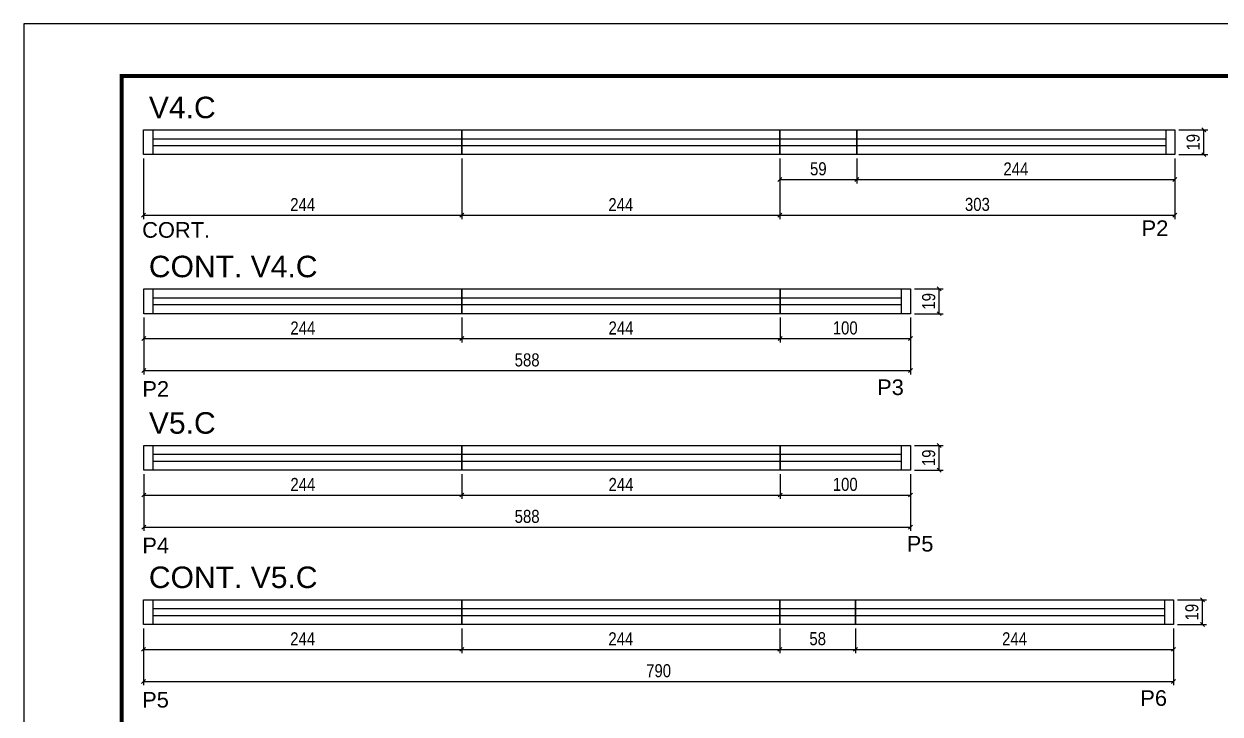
# Model space of a CAD drawing. Header units: millimetres. Extents: x 2012 to 8337, y 304 to 4842.
# Drawn here: x 3597 to 4514, y 1973 to 2503 of the extents above; entities that cross this region are included whole.
import ezdxf

# ---------------------------------------------------------------- set-up
doc = ezdxf.new("R2010")
doc.units = ezdxf.units.MM
doc.linetypes.add('DASHED', pattern=[0.75, 0.5, -0.25])
for name, color, linetype in [('5', 5, 'Continuous'), ('COTA', 241, 'Continuous'), ('NOMENCLATURA', 7, 'Continuous'), ('Painéis', 200, 'Continuous'), ('SARR_2.2x7', 40, 'Continuous')]:
    doc.layers.add(name, color=color, linetype=linetype)
doc.layers.add('Folhas', color=255, linetype='Continuous', lineweight=9)
doc.layers.add('SARRAFO DE PRESSAO', color=251, linetype='DASHED', lineweight=9)
doc.layers.add('Laje_Perimetro', color=7, linetype='Continuous', plot=False)
doc.styles.add('COTA TECNICA', font='techl___.ttf', dxfattribs={"height": 10})
doc.styles.add('COTA TECNICA-50', font='techl___.ttf', dxfattribs={"height": 10})
doc.styles.get("Standard").update_dxf_attribs({"font": 'arial.ttf'})
doc.dimstyles.new('COTA PAINEL-50', dxfattribs={"dimtxt": 10, "dimasz": 3, "dimexe": 3, "dimexo": 3, "dimgap": 3, "dimtad": 1, "dimdec": 1, "dimzin": 12, "dimdsep": 46, "dimtxsty": 'COTA TECNICA-50', "dimblk1": 'OBLIQUE', "dimblk2": 'OBLIQUE', "dimsah": 1, "dimcen": 0.9, "dimclrd": 4, "dimclre": 4, "dimclrt": 240, "dimadec": 1, "dimazin": 3, "dimtfac": 1, "dimtdec": 1, "dimtmove": 0, "dimatfit": 3, "dimfxl": 1, "dimtolj": 1, "dimtzin": 12, "dimarcsym": 0})
doc.dimstyles.new('PAINEL', dxfattribs={"dimtxt": 10, "dimasz": 3, "dimexe": 3, "dimexo": 3, "dimgap": 3, "dimtad": 1, "dimdec": 1, "dimzin": 12, "dimdsep": 46, "dimtxsty": 'COTA TECNICA', "dimblk1": 'OBLIQUE', "dimblk2": 'OBLIQUE', "dimsah": 1, "dimcen": 0.9, "dimclrd": 4, "dimclre": 4, "dimclrt": 240, "dimadec": 1, "dimazin": 3, "dimtfac": 1, "dimtdec": 1, "dimtmove": 0, "dimatfit": 3, "dimfxl": 1, "dimtolj": 1, "dimtzin": 12, "dimarcsym": 0})

# ---------------------------------------------------------------- blocks, each defined once
blk = doc.blocks.new('9999999999')
at = {"layer": 'Folhas'}
blk.add_lwpolyline([(98138.98, 34190.21), (99623.98, 34190.21), (99623.98, 35240.21), (98138.98, 35240.21)], close=True, dxfattribs=at)
at = {"layer": 'Folhas', "color": 30, "const_width": 3}
blk.add_lwpolyline([(98213.98, 34230.21), (99583.98, 34230.21), (99583.98, 35200.21), (98213.98, 35200.21)], close=True, dxfattribs=at)
blk = doc.blocks.new('_Oblique')
at = {"color": 0, "linetype": 'ByBlock', "lineweight": -2}
blk.add_line((-0.5, -0.5), (0.5, 0.5), dxfattribs=at)
blk = doc.blocks.new('*D344')
at = {"layer": 'COTA', "color": 4, "linetype": 'ByBlock', "lineweight": -2, "transparency": 16777216}
for p, q in [((3688.58, 2399.49), (3688.58, 2353.07)), ((3932.58, 2399.49), (3932.58, 2353.07)), ((3688.58, 2356.07), (3932.58, 2356.07))]:
    blk.add_line(p, q, dxfattribs=at)
at = {"layer": 'Defpoints', "color": 0, "linetype": 'ByBlock', "transparency": 16777216}
for p in [(3688.58, 2402.49), (3932.58, 2402.49), (3932.58, 2356.07)]:
    blk.add_point(p, dxfattribs=at)
at = {"layer": 'COTA', "color": 4, "linetype": 'ByBlock', "lineweight": -2, "transparency": 16777216, "xscale": 3, "yscale": 3, "zscale": 3, "rotation": 180}
blk.add_blockref('_Oblique', (3688.58, 2356.07), dxfattribs=at)
at = {"layer": 'COTA', "color": 4, "linetype": 'ByBlock', "lineweight": -2, "transparency": 16777216, "xscale": 3, "yscale": 3, "zscale": 3}
blk.add_blockref('_Oblique', (3932.58, 2356.07), dxfattribs=at)
at = {"layer": 'COTA', "color": 240, "linetype": 'ByBlock', "transparency": 16777216, "insert": (3810.58, 2364.14), "char_height": 10, "attachment_point": 5, "style": 'COTA TECNICA-50'}
blk.add_mtext('\\A1;244', dxfattribs=at)
blk = doc.blocks.new('*D345')
at = {"layer": 'COTA', "color": 4, "linetype": 'ByBlock', "lineweight": -2, "transparency": 16777216}
for p, q in [((4176.58, 2399.49), (4176.58, 2380.44)), ((4235.58, 2399.49), (4235.58, 2380.44)), ((4176.58, 2383.44), (4235.58, 2383.44))]:
    blk.add_line(p, q, dxfattribs=at)
at = {"layer": 'Defpoints', "color": 0, "linetype": 'ByBlock', "transparency": 16777216}
for p in [(4176.58, 2402.49), (4235.58, 2402.49), (4235.58, 2383.44)]:
    blk.add_point(p, dxfattribs=at)
at = {"layer": 'COTA', "color": 4, "linetype": 'ByBlock', "lineweight": -2, "transparency": 16777216, "xscale": 3, "yscale": 3, "zscale": 3, "rotation": 180}
blk.add_blockref('_Oblique', (4176.58, 2383.44), dxfattribs=at)
at = {"layer": 'COTA', "color": 4, "linetype": 'ByBlock', "lineweight": -2, "transparency": 16777216, "xscale": 3, "yscale": 3, "zscale": 3}
blk.add_blockref('_Oblique', (4235.58, 2383.44), dxfattribs=at)
at = {"layer": 'COTA', "color": 240, "linetype": 'ByBlock', "transparency": 16777216, "insert": (4206.08, 2391.57), "char_height": 10, "attachment_point": 5, "style": 'COTA TECNICA-50'}
blk.add_mtext('\\A1;59', dxfattribs=at)
blk = doc.blocks.new('*D347')
at = {"layer": 'COTA', "color": 4, "lineweight": -2, "transparency": 16777216}
for p, q in [((4482.58, 2421.49), (4504.7, 2421.49)), ((4501.7, 2402.49), (4501.7, 2421.49)), ((4482.58, 2402.49), (4504.7, 2402.49))]:
    blk.add_line(p, q, dxfattribs=at)
at = {"layer": 'Defpoints', "color": 0, "transparency": 16777216}
for p in [(4479.58, 2421.49), (4501.7, 2421.49), (4479.58, 2402.49)]:
    blk.add_point(p, dxfattribs=at)
at = {"layer": 'COTA', "color": 4, "lineweight": -2, "transparency": 16777216, "xscale": 3, "yscale": 3, "zscale": 3}
for p, rotation in [((4501.7, 2421.49), 90), ((4501.7, 2402.49), 270)]:
    blk.add_blockref('_Oblique', p, dxfattribs=dict(at, rotation=rotation))
at = {"layer": 'COTA', "color": 240, "transparency": 16777216, "insert": (4493.61, 2411.99), "char_height": 10, "attachment_point": 5, "rotation": 90, "style": 'COTA TECNICA'}
blk.add_mtext('\\A1;19', dxfattribs=at)
blk = doc.blocks.new('*D348')
at = {"layer": 'COTA', "color": 4, "linetype": 'ByBlock', "lineweight": -2, "transparency": 16777216}
for p, q in [((3932.58, 2399.49), (3932.58, 2353.07)), ((4176.58, 2399.49), (4176.58, 2353.07)), ((3932.58, 2356.07), (4176.58, 2356.07))]:
    blk.add_line(p, q, dxfattribs=at)
at = {"layer": 'Defpoints', "color": 0, "linetype": 'ByBlock', "transparency": 16777216}
for p in [(3932.58, 2402.49), (4176.58, 2402.49), (4176.58, 2356.07)]:
    blk.add_point(p, dxfattribs=at)
at = {"layer": 'COTA', "color": 4, "linetype": 'ByBlock', "lineweight": -2, "transparency": 16777216, "xscale": 3, "yscale": 3, "zscale": 3, "rotation": 180}
blk.add_blockref('_Oblique', (3932.58, 2356.07), dxfattribs=at)
at = {"layer": 'COTA', "color": 4, "linetype": 'ByBlock', "lineweight": -2, "transparency": 16777216, "xscale": 3, "yscale": 3, "zscale": 3}
blk.add_blockref('_Oblique', (4176.58, 2356.07), dxfattribs=at)
at = {"layer": 'COTA', "color": 240, "linetype": 'ByBlock', "transparency": 16777216, "insert": (4054.58, 2364.14), "char_height": 10, "attachment_point": 5, "style": 'COTA TECNICA-50'}
blk.add_mtext('\\A1;244', dxfattribs=at)
blk = doc.blocks.new('*D349')
at = {"layer": 'COTA', "color": 4, "linetype": 'ByBlock', "lineweight": -2, "transparency": 16777216}
for p, q in [((4235.58, 2399.49), (4235.58, 2380.44)), ((4479.58, 2399.49), (4479.58, 2380.44)), ((4235.58, 2383.44), (4479.58, 2383.44))]:
    blk.add_line(p, q, dxfattribs=at)
at = {"layer": 'Defpoints', "color": 0, "linetype": 'ByBlock', "transparency": 16777216}
for p in [(4235.58, 2402.49), (4479.58, 2402.49), (4479.58, 2383.44)]:
    blk.add_point(p, dxfattribs=at)
at = {"layer": 'COTA', "color": 4, "linetype": 'ByBlock', "lineweight": -2, "transparency": 16777216, "xscale": 3, "yscale": 3, "zscale": 3, "rotation": 180}
blk.add_blockref('_Oblique', (4235.58, 2383.44), dxfattribs=at)
at = {"layer": 'COTA', "color": 4, "linetype": 'ByBlock', "lineweight": -2, "transparency": 16777216, "xscale": 3, "yscale": 3, "zscale": 3}
blk.add_blockref('_Oblique', (4479.58, 2383.44), dxfattribs=at)
at = {"layer": 'COTA', "color": 240, "linetype": 'ByBlock', "transparency": 16777216, "insert": (4357.58, 2391.51), "char_height": 10, "attachment_point": 5, "style": 'COTA TECNICA-50'}
blk.add_mtext('\\A1;244', dxfattribs=at)
blk = doc.blocks.new('*D350')
at = {"layer": 'COTA', "color": 4, "linetype": 'ByBlock', "lineweight": -2, "transparency": 16777216}
for p, q in [((3688.72, 2277.48), (3688.72, 2258.43)), ((3932.72, 2277.48), (3932.72, 2258.43)), ((3688.72, 2261.43), (3932.72, 2261.43))]:
    blk.add_line(p, q, dxfattribs=at)
at = {"layer": 'Defpoints', "color": 0, "linetype": 'ByBlock', "transparency": 16777216}
for p in [(3688.72, 2280.48), (3932.72, 2280.48), (3932.72, 2261.43)]:
    blk.add_point(p, dxfattribs=at)
at = {"layer": 'COTA', "color": 4, "linetype": 'ByBlock', "lineweight": -2, "transparency": 16777216, "xscale": 3, "yscale": 3, "zscale": 3, "rotation": 180}
blk.add_blockref('_Oblique', (3688.72, 2261.43), dxfattribs=at)
at = {"layer": 'COTA', "color": 4, "linetype": 'ByBlock', "lineweight": -2, "transparency": 16777216, "xscale": 3, "yscale": 3, "zscale": 3}
blk.add_blockref('_Oblique', (3932.72, 2261.43), dxfattribs=at)
at = {"layer": 'COTA', "color": 240, "linetype": 'ByBlock', "transparency": 16777216, "insert": (3810.72, 2269.5), "char_height": 10, "attachment_point": 5, "style": 'COTA TECNICA-50'}
blk.add_mtext('\\A1;244', dxfattribs=at)
blk = doc.blocks.new('*D351')
at = {"layer": 'COTA', "color": 4, "linetype": 'ByBlock', "lineweight": -2, "transparency": 16777216}
for p, q in [((4176.72, 2277.48), (4176.72, 2258.43)), ((4276.72, 2277.48), (4276.72, 2258.43)), ((4176.72, 2261.43), (4276.72, 2261.43))]:
    blk.add_line(p, q, dxfattribs=at)
at = {"layer": 'Defpoints', "color": 0, "linetype": 'ByBlock', "transparency": 16777216}
for p in [(4176.72, 2280.48), (4276.72, 2280.48), (4276.72, 2261.43)]:
    blk.add_point(p, dxfattribs=at)
at = {"layer": 'COTA', "color": 4, "linetype": 'ByBlock', "lineweight": -2, "transparency": 16777216, "xscale": 3, "yscale": 3, "zscale": 3, "rotation": 180}
blk.add_blockref('_Oblique', (4176.72, 2261.43), dxfattribs=at)
at = {"layer": 'COTA', "color": 4, "linetype": 'ByBlock', "lineweight": -2, "transparency": 16777216, "xscale": 3, "yscale": 3, "zscale": 3}
blk.add_blockref('_Oblique', (4276.72, 2261.43), dxfattribs=at)
at = {"layer": 'COTA', "color": 240, "linetype": 'ByBlock', "transparency": 16777216, "insert": (4226.72, 2269.53), "char_height": 10, "attachment_point": 5, "style": 'COTA TECNICA-50'}
blk.add_mtext('\\A1;100', dxfattribs=at)
blk = doc.blocks.new('*D466')
at = {"layer": 'COTA', "color": 4, "lineweight": -2, "transparency": 16777216}
for p, q in [((3688.72, 2277.48), (3688.72, 2233.85)), ((4276.72, 2277.48), (4276.72, 2233.85)), ((3688.72, 2236.85), (4276.72, 2236.85))]:
    blk.add_line(p, q, dxfattribs=at)
at = {"layer": 'Defpoints', "color": 0, "transparency": 16777216}
for p in [(3688.72, 2280.48), (4276.72, 2280.48), (4276.72, 2236.85)]:
    blk.add_point(p, dxfattribs=at)
at = {"layer": 'COTA', "color": 4, "lineweight": -2, "transparency": 16777216, "xscale": 3, "yscale": 3, "zscale": 3, "rotation": 180}
blk.add_blockref('_Oblique', (3688.72, 2236.85), dxfattribs=at)
at = {"layer": 'COTA', "color": 4, "lineweight": -2, "transparency": 16777216, "xscale": 3, "yscale": 3, "zscale": 3}
blk.add_blockref('_Oblique', (4276.72, 2236.85), dxfattribs=at)
at = {"layer": 'COTA', "color": 240, "transparency": 16777216, "insert": (3982.72, 2244.98), "char_height": 10, "attachment_point": 5, "style": 'COTA TECNICA'}
blk.add_mtext('\\A1;588', dxfattribs=at)
blk = doc.blocks.new('*D467')
at = {"layer": 'COTA', "color": 4, "lineweight": -2, "transparency": 16777216}
for p, q in [((4279.72, 2299.48), (4301.84, 2299.48)), ((4298.84, 2280.48), (4298.84, 2299.48)), ((4279.72, 2280.48), (4301.84, 2280.48))]:
    blk.add_line(p, q, dxfattribs=at)
at = {"layer": 'Defpoints', "color": 0, "transparency": 16777216}
for p in [(4276.72, 2299.48), (4298.84, 2299.48), (4276.72, 2280.48)]:
    blk.add_point(p, dxfattribs=at)
at = {"layer": 'COTA', "color": 4, "lineweight": -2, "transparency": 16777216, "xscale": 3, "yscale": 3, "zscale": 3}
for p, rotation in [((4298.84, 2299.48), 90), ((4298.84, 2280.48), 270)]:
    blk.add_blockref('_Oblique', p, dxfattribs=dict(at, rotation=rotation))
at = {"layer": 'COTA', "color": 240, "transparency": 16777216, "insert": (4290.76, 2289.98), "char_height": 10, "attachment_point": 5, "rotation": 90, "style": 'COTA TECNICA'}
blk.add_mtext('\\A1;19', dxfattribs=at)
blk = doc.blocks.new('*D352')
at = {"layer": 'COTA', "color": 4, "linetype": 'ByBlock', "lineweight": -2, "transparency": 16777216}
for p, q in [((3932.72, 2277.48), (3932.72, 2258.43)), ((4176.72, 2277.48), (4176.72, 2258.43)), ((3932.72, 2261.43), (4176.72, 2261.43))]:
    blk.add_line(p, q, dxfattribs=at)
at = {"layer": 'Defpoints', "color": 0, "linetype": 'ByBlock', "transparency": 16777216}
for p in [(3932.72, 2280.48), (4176.72, 2280.48), (4176.72, 2261.43)]:
    blk.add_point(p, dxfattribs=at)
at = {"layer": 'COTA', "color": 4, "linetype": 'ByBlock', "lineweight": -2, "transparency": 16777216, "xscale": 3, "yscale": 3, "zscale": 3, "rotation": 180}
blk.add_blockref('_Oblique', (3932.72, 2261.43), dxfattribs=at)
at = {"layer": 'COTA', "color": 4, "linetype": 'ByBlock', "lineweight": -2, "transparency": 16777216, "xscale": 3, "yscale": 3, "zscale": 3}
blk.add_blockref('_Oblique', (4176.72, 2261.43), dxfattribs=at)
at = {"layer": 'COTA', "color": 240, "linetype": 'ByBlock', "transparency": 16777216, "insert": (4054.72, 2269.5), "char_height": 10, "attachment_point": 5, "style": 'COTA TECNICA-50'}
blk.add_mtext('\\A1;244', dxfattribs=at)
blk = doc.blocks.new('*D353')
at = {"layer": 'COTA', "color": 4, "linetype": 'ByBlock', "lineweight": -2, "transparency": 16777216}
for p, q in [((3688.72, 2157.44), (3688.72, 2138.39)), ((3932.72, 2157.44), (3932.72, 2138.39)), ((3688.72, 2141.39), (3932.72, 2141.39))]:
    blk.add_line(p, q, dxfattribs=at)
at = {"layer": 'Defpoints', "color": 0, "linetype": 'ByBlock', "transparency": 16777216}
for p in [(3688.72, 2160.44), (3932.72, 2160.44), (3932.72, 2141.39)]:
    blk.add_point(p, dxfattribs=at)
at = {"layer": 'COTA', "color": 4, "linetype": 'ByBlock', "lineweight": -2, "transparency": 16777216, "xscale": 3, "yscale": 3, "zscale": 3, "rotation": 180}
blk.add_blockref('_Oblique', (3688.72, 2141.39), dxfattribs=at)
at = {"layer": 'COTA', "color": 4, "linetype": 'ByBlock', "lineweight": -2, "transparency": 16777216, "xscale": 3, "yscale": 3, "zscale": 3}
blk.add_blockref('_Oblique', (3932.72, 2141.39), dxfattribs=at)
at = {"layer": 'COTA', "color": 240, "linetype": 'ByBlock', "transparency": 16777216, "insert": (3810.72, 2149.46), "char_height": 10, "attachment_point": 5, "style": 'COTA TECNICA-50'}
blk.add_mtext('\\A1;244', dxfattribs=at)
blk = doc.blocks.new('*D354')
at = {"layer": 'COTA', "color": 4, "linetype": 'ByBlock', "lineweight": -2, "transparency": 16777216}
for p, q in [((4176.72, 2157.44), (4176.72, 2138.39)), ((4276.72, 2157.44), (4276.72, 2138.39)), ((4176.72, 2141.39), (4276.72, 2141.39))]:
    blk.add_line(p, q, dxfattribs=at)
at = {"layer": 'Defpoints', "color": 0, "linetype": 'ByBlock', "transparency": 16777216}
for p in [(4176.72, 2160.44), (4276.72, 2160.44), (4276.72, 2141.39)]:
    blk.add_point(p, dxfattribs=at)
at = {"layer": 'COTA', "color": 4, "linetype": 'ByBlock', "lineweight": -2, "transparency": 16777216, "xscale": 3, "yscale": 3, "zscale": 3, "rotation": 180}
blk.add_blockref('_Oblique', (4176.72, 2141.39), dxfattribs=at)
at = {"layer": 'COTA', "color": 4, "linetype": 'ByBlock', "lineweight": -2, "transparency": 16777216, "xscale": 3, "yscale": 3, "zscale": 3}
blk.add_blockref('_Oblique', (4276.72, 2141.39), dxfattribs=at)
at = {"layer": 'COTA', "color": 240, "linetype": 'ByBlock', "transparency": 16777216, "insert": (4226.72, 2149.49), "char_height": 10, "attachment_point": 5, "style": 'COTA TECNICA-50'}
blk.add_mtext('\\A1;100', dxfattribs=at)
blk = doc.blocks.new('*D468')
at = {"layer": 'COTA', "color": 4, "lineweight": -2, "transparency": 16777216}
for p, q in [((3688.72, 2157.44), (3688.72, 2113.81)), ((4276.72, 2157.44), (4276.72, 2113.81)), ((3688.72, 2116.81), (4276.72, 2116.81))]:
    blk.add_line(p, q, dxfattribs=at)
at = {"layer": 'Defpoints', "color": 0, "transparency": 16777216}
for p in [(3688.72, 2160.44), (4276.72, 2160.44), (4276.72, 2116.81)]:
    blk.add_point(p, dxfattribs=at)
at = {"layer": 'COTA', "color": 4, "lineweight": -2, "transparency": 16777216, "xscale": 3, "yscale": 3, "zscale": 3, "rotation": 180}
blk.add_blockref('_Oblique', (3688.72, 2116.81), dxfattribs=at)
at = {"layer": 'COTA', "color": 4, "lineweight": -2, "transparency": 16777216, "xscale": 3, "yscale": 3, "zscale": 3}
blk.add_blockref('_Oblique', (4276.72, 2116.81), dxfattribs=at)
at = {"layer": 'COTA', "color": 240, "transparency": 16777216, "insert": (3982.72, 2124.94), "char_height": 10, "attachment_point": 5, "style": 'COTA TECNICA'}
blk.add_mtext('\\A1;588', dxfattribs=at)
blk = doc.blocks.new('*D355')
at = {"layer": 'COTA', "color": 4, "linetype": 'ByBlock', "lineweight": -2, "transparency": 16777216}
for p, q in [((3932.72, 2157.44), (3932.72, 2138.39)), ((4176.72, 2157.44), (4176.72, 2138.39)), ((3932.72, 2141.39), (4176.72, 2141.39))]:
    blk.add_line(p, q, dxfattribs=at)
at = {"layer": 'Defpoints', "color": 0, "linetype": 'ByBlock', "transparency": 16777216}
for p in [(3932.72, 2160.44), (4176.72, 2160.44), (4176.72, 2141.39)]:
    blk.add_point(p, dxfattribs=at)
at = {"layer": 'COTA', "color": 4, "linetype": 'ByBlock', "lineweight": -2, "transparency": 16777216, "xscale": 3, "yscale": 3, "zscale": 3, "rotation": 180}
blk.add_blockref('_Oblique', (3932.72, 2141.39), dxfattribs=at)
at = {"layer": 'COTA', "color": 4, "linetype": 'ByBlock', "lineweight": -2, "transparency": 16777216, "xscale": 3, "yscale": 3, "zscale": 3}
blk.add_blockref('_Oblique', (4176.72, 2141.39), dxfattribs=at)
at = {"layer": 'COTA', "color": 240, "linetype": 'ByBlock', "transparency": 16777216, "insert": (4054.72, 2149.46), "char_height": 10, "attachment_point": 5, "style": 'COTA TECNICA-50'}
blk.add_mtext('\\A1;244', dxfattribs=at)
blk = doc.blocks.new('*D356')
at = {"layer": 'COTA', "color": 4, "linetype": 'ByBlock', "lineweight": -2, "transparency": 16777216}
for p, q in [((3688.58, 2039.04), (3688.58, 2019.99)), ((3932.58, 2039.04), (3932.58, 2019.99)), ((3688.58, 2022.99), (3932.58, 2022.99))]:
    blk.add_line(p, q, dxfattribs=at)
at = {"layer": 'Defpoints', "color": 0, "linetype": 'ByBlock', "transparency": 16777216}
for p in [(3688.58, 2042.04), (3932.58, 2042.04), (3932.58, 2022.99)]:
    blk.add_point(p, dxfattribs=at)
at = {"layer": 'COTA', "color": 4, "linetype": 'ByBlock', "lineweight": -2, "transparency": 16777216, "xscale": 3, "yscale": 3, "zscale": 3, "rotation": 180}
blk.add_blockref('_Oblique', (3688.58, 2022.99), dxfattribs=at)
at = {"layer": 'COTA', "color": 4, "linetype": 'ByBlock', "lineweight": -2, "transparency": 16777216, "xscale": 3, "yscale": 3, "zscale": 3}
blk.add_blockref('_Oblique', (3932.58, 2022.99), dxfattribs=at)
at = {"layer": 'COTA', "color": 240, "linetype": 'ByBlock', "transparency": 16777216, "insert": (3810.58, 2031.06), "char_height": 10, "attachment_point": 5, "style": 'COTA TECNICA-50'}
blk.add_mtext('\\A1;244', dxfattribs=at)
blk = doc.blocks.new('*D357')
at = {"layer": 'COTA', "color": 4, "linetype": 'ByBlock', "lineweight": -2, "transparency": 16777216}
for p, q in [((4176.58, 2039.04), (4176.58, 2019.99)), ((4234.58, 2039.04), (4234.58, 2019.99)), ((4176.58, 2022.99), (4234.58, 2022.99))]:
    blk.add_line(p, q, dxfattribs=at)
at = {"layer": 'Defpoints', "color": 0, "linetype": 'ByBlock', "transparency": 16777216}
for p in [(4176.58, 2042.04), (4234.58, 2042.04), (4234.58, 2022.99)]:
    blk.add_point(p, dxfattribs=at)
at = {"layer": 'COTA', "color": 4, "linetype": 'ByBlock', "lineweight": -2, "transparency": 16777216, "xscale": 3, "yscale": 3, "zscale": 3, "rotation": 180}
blk.add_blockref('_Oblique', (4176.58, 2022.99), dxfattribs=at)
at = {"layer": 'COTA', "color": 4, "linetype": 'ByBlock', "lineweight": -2, "transparency": 16777216, "xscale": 3, "yscale": 3, "zscale": 3}
blk.add_blockref('_Oblique', (4234.58, 2022.99), dxfattribs=at)
at = {"layer": 'COTA', "color": 240, "linetype": 'ByBlock', "transparency": 16777216, "insert": (4205.58, 2031.12), "char_height": 10, "attachment_point": 5, "style": 'COTA TECNICA-50'}
blk.add_mtext('\\A1;58', dxfattribs=at)
blk = doc.blocks.new('*D358')
at = {"layer": 'COTA', "color": 4, "lineweight": -2, "transparency": 16777216}
for p, q in [((3688.58, 2039.04), (3688.58, 1995.41)), ((4478.58, 2039.04), (4478.58, 1995.41)), ((3688.58, 1998.41), (4478.58, 1998.41))]:
    blk.add_line(p, q, dxfattribs=at)
at = {"layer": 'Defpoints', "color": 0, "transparency": 16777216}
for p in [(3688.58, 2042.04), (4478.58, 2042.04), (4478.58, 1998.41)]:
    blk.add_point(p, dxfattribs=at)
at = {"layer": 'COTA', "color": 4, "lineweight": -2, "transparency": 16777216, "xscale": 3, "yscale": 3, "zscale": 3, "rotation": 180}
blk.add_blockref('_Oblique', (3688.58, 1998.41), dxfattribs=at)
at = {"layer": 'COTA', "color": 4, "lineweight": -2, "transparency": 16777216, "xscale": 3, "yscale": 3, "zscale": 3}
blk.add_blockref('_Oblique', (4478.58, 1998.41), dxfattribs=at)
at = {"layer": 'COTA', "color": 240, "transparency": 16777216, "insert": (4083.58, 2006.54), "char_height": 10, "attachment_point": 5, "style": 'COTA TECNICA'}
blk.add_mtext('\\A1;790', dxfattribs=at)
blk = doc.blocks.new('*D359')
at = {"layer": 'COTA', "color": 4, "lineweight": -2, "transparency": 16777216}
for p, q in [((4481.58, 2061.04), (4503.7, 2061.04)), ((4500.7, 2042.04), (4500.7, 2061.04)), ((4481.58, 2042.04), (4503.7, 2042.04))]:
    blk.add_line(p, q, dxfattribs=at)
at = {"layer": 'Defpoints', "color": 0, "transparency": 16777216}
for p in [(4478.58, 2061.04), (4500.7, 2061.04), (4478.58, 2042.04)]:
    blk.add_point(p, dxfattribs=at)
at = {"layer": 'COTA', "color": 4, "lineweight": -2, "transparency": 16777216, "xscale": 3, "yscale": 3, "zscale": 3}
for p, rotation in [((4500.7, 2061.04), 90), ((4500.7, 2042.04), 270)]:
    blk.add_blockref('_Oblique', p, dxfattribs=dict(at, rotation=rotation))
at = {"layer": 'COTA', "color": 240, "transparency": 16777216, "insert": (4492.61, 2051.54), "char_height": 10, "attachment_point": 5, "rotation": 90, "style": 'COTA TECNICA'}
blk.add_mtext('\\A1;19', dxfattribs=at)
blk = doc.blocks.new('*D360')
at = {"layer": 'COTA', "color": 4, "linetype": 'ByBlock', "lineweight": -2, "transparency": 16777216}
for p, q in [((3932.58, 2039.04), (3932.58, 2019.99)), ((4176.58, 2039.04), (4176.58, 2019.99)), ((3932.58, 2022.99), (4176.58, 2022.99))]:
    blk.add_line(p, q, dxfattribs=at)
at = {"layer": 'Defpoints', "color": 0, "linetype": 'ByBlock', "transparency": 16777216}
for p in [(3932.58, 2042.04), (4176.58, 2042.04), (4176.58, 2022.99)]:
    blk.add_point(p, dxfattribs=at)
at = {"layer": 'COTA', "color": 4, "linetype": 'ByBlock', "lineweight": -2, "transparency": 16777216, "xscale": 3, "yscale": 3, "zscale": 3, "rotation": 180}
blk.add_blockref('_Oblique', (3932.58, 2022.99), dxfattribs=at)
at = {"layer": 'COTA', "color": 4, "linetype": 'ByBlock', "lineweight": -2, "transparency": 16777216, "xscale": 3, "yscale": 3, "zscale": 3}
blk.add_blockref('_Oblique', (4176.58, 2022.99), dxfattribs=at)
at = {"layer": 'COTA', "color": 240, "linetype": 'ByBlock', "transparency": 16777216, "insert": (4054.58, 2031.06), "char_height": 10, "attachment_point": 5, "style": 'COTA TECNICA-50'}
blk.add_mtext('\\A1;244', dxfattribs=at)
blk = doc.blocks.new('*D361')
at = {"layer": 'COTA', "color": 4, "linetype": 'ByBlock', "lineweight": -2, "transparency": 16777216}
for p, q in [((4234.58, 2039.04), (4234.58, 2019.99)), ((4478.58, 2039.04), (4478.58, 2019.99)), ((4234.58, 2022.99), (4478.58, 2022.99))]:
    blk.add_line(p, q, dxfattribs=at)
at = {"layer": 'Defpoints', "color": 0, "linetype": 'ByBlock', "transparency": 16777216}
for p in [(4234.58, 2042.04), (4478.58, 2042.04), (4478.58, 2022.99)]:
    blk.add_point(p, dxfattribs=at)
at = {"layer": 'COTA', "color": 4, "linetype": 'ByBlock', "lineweight": -2, "transparency": 16777216, "xscale": 3, "yscale": 3, "zscale": 3, "rotation": 180}
blk.add_blockref('_Oblique', (4234.58, 2022.99), dxfattribs=at)
at = {"layer": 'COTA', "color": 4, "linetype": 'ByBlock', "lineweight": -2, "transparency": 16777216, "xscale": 3, "yscale": 3, "zscale": 3}
blk.add_blockref('_Oblique', (4478.58, 2022.99), dxfattribs=at)
at = {"layer": 'COTA', "color": 240, "linetype": 'ByBlock', "transparency": 16777216, "insert": (4356.58, 2031.06), "char_height": 10, "attachment_point": 5, "style": 'COTA TECNICA-50'}
blk.add_mtext('\\A1;244', dxfattribs=at)
blk = doc.blocks.new('*D362')
at = {"layer": 'COTA', "color": 4, "lineweight": -2, "transparency": 16777216}
for p, q in [((4279.72, 2179.44), (4301.84, 2179.44)), ((4298.84, 2160.44), (4298.84, 2179.44)), ((4279.72, 2160.44), (4301.84, 2160.44))]:
    blk.add_line(p, q, dxfattribs=at)
at = {"layer": 'Defpoints', "color": 0, "transparency": 16777216}
for p in [(4276.72, 2179.44), (4298.84, 2179.44), (4276.72, 2160.44)]:
    blk.add_point(p, dxfattribs=at)
at = {"layer": 'COTA', "color": 4, "lineweight": -2, "transparency": 16777216, "xscale": 3, "yscale": 3, "zscale": 3}
for p, rotation in [((4298.84, 2179.44), 90), ((4298.84, 2160.44), 270)]:
    blk.add_blockref('_Oblique', p, dxfattribs=dict(at, rotation=rotation))
at = {"layer": 'COTA', "color": 240, "transparency": 16777216, "insert": (4290.76, 2169.94), "char_height": 10, "attachment_point": 5, "rotation": 90, "style": 'COTA TECNICA'}
blk.add_mtext('\\A1;19', dxfattribs=at)
blk = doc.blocks.new('*D483')
at = {"layer": 'COTA', "color": 4, "lineweight": -2, "transparency": 16777216}
for p, q in [((4176.58, 2399.49), (4176.58, 2353.07)), ((4479.58, 2399.49), (4479.58, 2353.07)), ((4176.58, 2356.07), (4479.58, 2356.07))]:
    blk.add_line(p, q, dxfattribs=at)
at = {"layer": 'Defpoints', "color": 0, "transparency": 16777216}
for p in [(4176.58, 2402.49), (4479.58, 2402.49), (4479.58, 2356.07)]:
    blk.add_point(p, dxfattribs=at)
at = {"layer": 'COTA', "color": 4, "lineweight": -2, "transparency": 16777216, "xscale": 3, "yscale": 3, "zscale": 3, "rotation": 180}
blk.add_blockref('_Oblique', (4176.58, 2356.07), dxfattribs=at)
at = {"layer": 'COTA', "color": 4, "lineweight": -2, "transparency": 16777216, "xscale": 3, "yscale": 3, "zscale": 3}
blk.add_blockref('_Oblique', (4479.58, 2356.07), dxfattribs=at)
at = {"layer": 'COTA', "color": 240, "transparency": 16777216, "insert": (4328.08, 2364.28), "char_height": 10, "attachment_point": 5, "style": 'COTA TECNICA'}
blk.add_mtext('\\A1;303', dxfattribs=at)

msp = doc.modelspace()

# ---------------------------------------------------------------- linework, layer by layer
at = {"layer": 'Laje_Perimetro'}
msp.add_lwpolyline([(5081.78, 2502.78), (3596.78, 2502.78), (3596.78, 1452.78), (5081.78, 1452.78)], close=True, dxfattribs=at)
at = {"layer": 'Painéis'}
for points in [[(3932.58, 2402.49), (3688.58, 2402.49), (3688.58, 2421.49), (3932.58, 2421.49)], [(4176.58, 2402.49), (3932.58, 2402.49), (3932.58, 2421.49), (4176.58, 2421.49)], [(4176.58, 2421.49), (4235.58, 2421.49), (4235.58, 2402.49), (4176.58, 2402.49)], [(4479.58, 2402.49), (4235.58, 2402.49), (4235.58, 2421.49), (4479.58, 2421.49)], [(3932.72, 2280.48), (3688.72, 2280.48), (3688.72, 2299.48), (3932.72, 2299.48)], [(4176.72, 2280.48), (3932.72, 2280.48), (3932.72, 2299.48), (4176.72, 2299.48)], [(4176.72, 2299.48), (4276.72, 2299.48), (4276.72, 2280.48), (4176.72, 2280.48)], [(3932.72, 2160.44), (3688.72, 2160.44), (3688.72, 2179.44), (3932.72, 2179.44)], [(4176.72, 2160.44), (3932.72, 2160.44), (3932.72, 2179.44), (4176.72, 2179.44)], [(4176.72, 2179.44), (4276.72, 2179.44), (4276.72, 2160.44), (4176.72, 2160.44)], [(3932.58, 2042.04), (3688.58, 2042.04), (3688.58, 2061.04), (3932.58, 2061.04)], [(4176.58, 2042.04), (3932.58, 2042.04), (3932.58, 2061.04), (4176.58, 2061.04)], [(4176.58, 2061.04), (4234.58, 2061.04), (4234.58, 2042.04), (4176.58, 2042.04)], [(4478.58, 2042.04), (4234.58, 2042.04), (4234.58, 2061.04), (4478.58, 2061.04)]]:
    msp.add_lwpolyline(points, close=True, dxfattribs=at)
at = {"layer": 'SARR_2.2x7', "linetype": 'Continuous'}
for p, q in [((3695.58, 2421.49), (3695.58, 2402.49)), ((3932.58, 2414.49), (3695.58, 2414.49)), ((4176.58, 2414.49), (3932.58, 2414.49)), ((4472.58, 2414.49), (4176.58, 2414.49)), ((4472.58, 2421.49), (4472.58, 2402.49)), ((3695.58, 2409.49), (3932.58, 2409.49)), ((3932.58, 2409.49), (4176.58, 2409.49)), ((4176.58, 2409.49), (4472.58, 2409.49)), ((3695.72, 2299.48), (3695.72, 2280.48)), ((4269.72, 2299.48), (4269.72, 2280.48)), ((3932.72, 2292.48), (3695.72, 2292.48)), ((3695.72, 2287.48), (3932.72, 2287.48)), ((4176.72, 2292.48), (3932.72, 2292.48)), ((3932.72, 2287.48), (4176.72, 2287.48)), ((4269.72, 2292.48), (4176.72, 2292.48)), ((4176.72, 2287.48), (4269.72, 2287.48)), ((3695.72, 2179.44), (3695.72, 2160.44)), ((4269.72, 2179.44), (4269.72, 2160.44)), ((3932.72, 2172.44), (3695.72, 2172.44)), ((3695.72, 2167.44), (3932.72, 2167.44)), ((4176.72, 2172.44), (3932.72, 2172.44)), ((3932.72, 2167.44), (4176.72, 2167.44)), ((4269.72, 2172.44), (4176.72, 2172.44)), ((4176.72, 2167.44), (4269.72, 2167.44)), ((3695.58, 2061.04), (3695.58, 2042.04)), ((4471.58, 2061.04), (4471.58, 2042.04)), ((3932.58, 2054.04), (3695.58, 2054.04)), ((3695.58, 2049.04), (3932.58, 2049.04)), ((4176.58, 2054.04), (3932.58, 2054.04)), ((3932.58, 2049.04), (4176.58, 2049.04)), ((4471.58, 2054.04), (4176.58, 2054.04)), ((4176.58, 2049.04), (4471.58, 2049.04))]:
    msp.add_line(p, q, dxfattribs=at)

# ---------------------------------------------------------------- block references
at = {"layer": 'SARRAFO DE PRESSAO', "color": 6, "linetype": 'ByBlock'}
msp.add_blockref('9999999999', (-94542.2, -32737.42), dxfattribs=at)

# ---------------------------------------------------------------- texts
at = {"layer": '5', "linetype": 'Continuous'}
for s, p in [('CORT.', (3687.46, 2338.75)), ('P2', (4454.02, 2340.08)), ('P3', (4251.16, 2218.07)), ('P2', (3687.61, 2216.75)), ('P4', (3687.61, 2096.71)), ('P5', (4273.87, 2098.03)), ('P6', (4453.02, 1979.63)), ('P5', (3687.46, 1978.31))]:
    msp.add_text(s, height=12, rotation=359.99996, dxfattribs=at).set_placement(p)
at = {"layer": 'NOMENCLATURA', "linetype": 'Continuous'}
for s, p in [('V4.C', (3692.63, 2430.46)), ('CONT. V4.C', (3692.63, 2308.46)), ('V5.C', (3692.63, 2188.42)), ('CONT. V5.C', (3692.63, 2070.02))]:
    msp.add_text(s, height=16.5, dxfattribs=at).set_placement(p)

# ---------------------------------------------------------------- dimensions: what is measured, and where the dimension line sits
at = {"layer": 'COTA'}
for base, p1, p2, picture, middle in [((4501.7, 2421.49), (4479.58, 2402.49), (4479.58, 2421.49), '*D347', (4493.61, 2411.99)), ((4298.84, 2299.48), (4276.72, 2280.48), (4276.72, 2299.48), '*D467', (4290.76, 2289.98)), ((4298.84, 2179.44), (4276.72, 2160.44), (4276.72, 2179.44), '*D362', (4290.76, 2169.94)), ((4500.7, 2061.04), (4478.58, 2042.04), (4478.58, 2061.04), '*D359', (4492.61, 2051.54))]:
    dim = msp.add_linear_dim(base=base, p1=p1, p2=p2, angle=90, dimstyle='PAINEL', dxfattribs=at)
    dim.commit()
    dim.dimension.update_dxf_attribs({"geometry": picture, "text_midpoint": middle})
at = {"layer": 'COTA', "color": 1, "linetype": 'ByBlock'}
for base, p1, p2, picture, middle in [((3932.58, 2356.07), (3688.58, 2402.49), (3932.58, 2402.49), '*D344', (3810.58, 2364.14)), ((4176.58, 2356.07), (3932.58, 2402.49), (4176.58, 2402.49), '*D348', (4054.58, 2364.14)), ((4235.58, 2383.44), (4176.58, 2402.49), (4235.58, 2402.49), '*D345', (4206.08, 2391.57)), ((4479.58, 2383.44), (4235.58, 2402.49), (4479.58, 2402.49), '*D349', (4357.58, 2391.51)), ((3932.72, 2261.43), (3688.72, 2280.48), (3932.72, 2280.48), '*D350', (3810.72, 2269.5)), ((4176.72, 2261.43), (3932.72, 2280.48), (4176.72, 2280.48), '*D352', (4054.72, 2269.5)), ((4276.72, 2261.43), (4176.72, 2280.48), (4276.72, 2280.48), '*D351', (4226.72, 2269.53)), ((3932.72, 2141.39), (3688.72, 2160.44), (3932.72, 2160.44), '*D353', (3810.72, 2149.46)), ((4176.72, 2141.39), (3932.72, 2160.44), (4176.72, 2160.44), '*D355', (4054.72, 2149.46)), ((4276.72, 2141.39), (4176.72, 2160.44), (4276.72, 2160.44), '*D354', (4226.72, 2149.49)), ((3932.58, 2022.99), (3688.58, 2042.04), (3932.58, 2042.04), '*D356', (3810.58, 2031.06)), ((4176.58, 2022.99), (3932.58, 2042.04), (4176.58, 2042.04), '*D360', (4054.58, 2031.06)), ((4234.58, 2022.99), (4176.58, 2042.04), (4234.58, 2042.04), '*D357', (4205.58, 2031.12)), ((4478.58, 2022.99), (4234.58, 2042.04), (4478.58, 2042.04), '*D361', (4356.58, 2031.06))]:
    dim = msp.add_linear_dim(base=base, p1=p1, p2=p2, dimstyle='COTA PAINEL-50', override={"dimarcsym": 1}, dxfattribs=at)
    dim.commit()
    dim.dimension.update_dxf_attribs({"geometry": picture, "text_midpoint": middle})
at = {"layer": 'COTA'}
for base, p1, p2, picture, middle in [((4479.58, 2356.07), (4176.58, 2402.49), (4479.58, 2402.49), '*D483', (4328.08, 2364.28)), ((4276.72, 2236.85), (3688.72, 2280.48), (4276.72, 2280.48), '*D466', (3982.72, 2244.98)), ((4276.72, 2116.81), (3688.72, 2160.44), (4276.72, 2160.44), '*D468', (3982.72, 2124.94)), ((4478.58, 1998.41), (3688.58, 2042.04), (4478.58, 2042.04), '*D358', (4083.58, 2006.54))]:
    dim = msp.add_linear_dim(base=base, p1=p1, p2=p2, dimstyle='PAINEL', dxfattribs=at)
    dim.commit()
    dim.dimension.update_dxf_attribs({"geometry": picture, "text_midpoint": middle})

doc.saveas('drawing.dxf')
